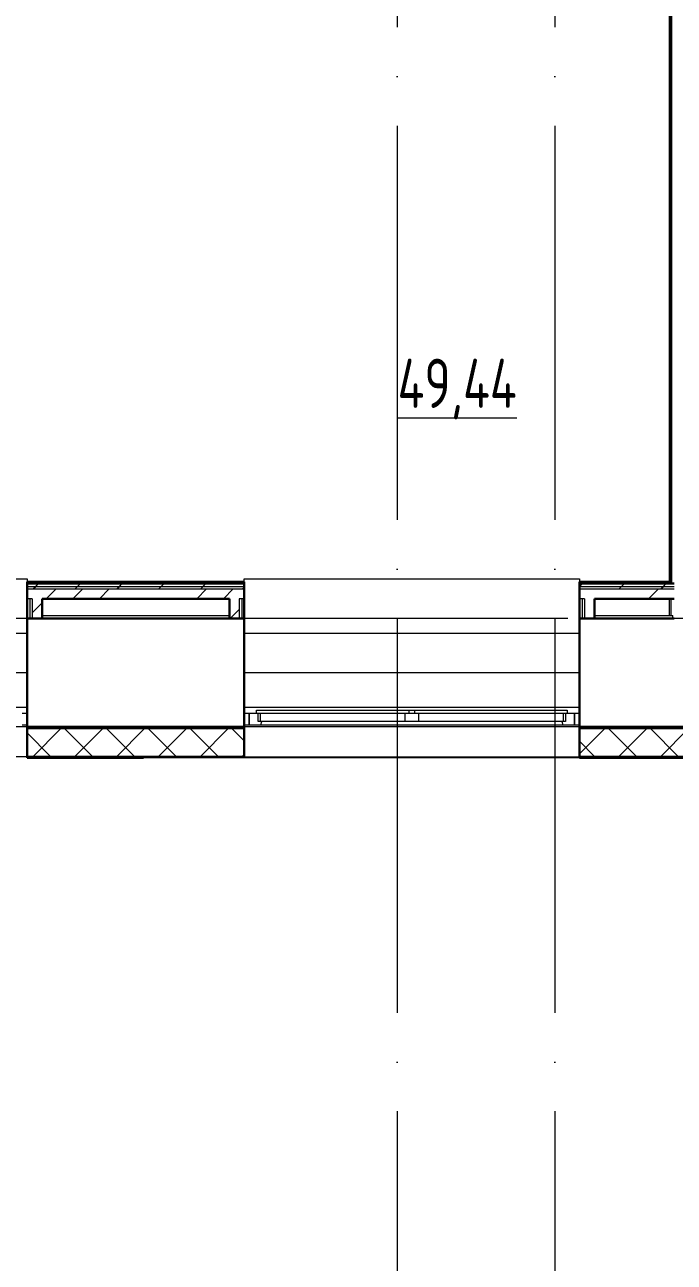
# Model space of a CAD drawing. Header units: millimetres. Extents: x -325553 to 627452, y -28539 to 738858.
# Drawn here: x -42603 to -39310, y 146848 to 153126 of the extents above; entities that cross this region are included whole.
import ezdxf

# ---------------------------------------------------------------- set-up
doc = ezdxf.new("R2010")
doc.units = ezdxf.units.MM
doc.linetypes.add('ADSK_Линия сетки', pattern=[25, 20, -2.5, 0, -2.5])
doc.layers.add('000_доп.МДУ', color=7, linetype='Continuous')
for name, color, linetype, lineweight in [('_ Окна', 7, 'Continuous', 9), ('Марки помещений', 252, 'Continuous', 20), ('Ограждение', 252, 'Continuous', 9), ('Окна', 252, 'Continuous', 9), ('Оси', 252, 'Continuous', 9), ('Стены внутренние', 7, 'Continuous', 18), ('Стены наружные', 7, 'Continuous', 18), ('Стены штриховка', 7, 'Continuous', 9)]:
    doc.layers.add(name, color=color, linetype=linetype, lineweight=lineweight)
doc.styles.add('GOST Common_3', font='', dxfattribs={"height": 3.5})
doc.styles.get('GOST Common_3').set_extended_font_data('GOST 2.304 type A')

# ---------------------------------------------------------------- blocks, each defined once
blk = doc.blocks.new('1 этаж')
at = {"layer": 'Стены наружные', "lineweight": 9, "true_color": 0x636466}
h = blk.add_hatch(dxfattribs=at)
h.set_pattern_fill('FP_41', color=251, style=0, pattern_type=2)
h.set_pattern_definition([(180, (-32119.82, 96), (-1e-14, -100), [])])
h.paths.add_polyline_path([(-66005.8, -20703.7), (-64730.8, -20703.7), (-64730.8, -20693.7), (-66005.8, -20693.7)])
h.paths.add_polyline_path([(2117.4, -20703.7), (2694.2, -20703.7), (2694.2, -20693.7), (1409.2, -20693.7), (1409.2, -20703.7)])
h.paths.add_polyline_path([(-63030.8, -20703.7), (-61880.8, -20703.7), (-61880.8, -20693.7), (-63030.8, -20693.7)])
h.paths.add_polyline_path([(-752.8, -20703.7), (-290.8, -20703.7), (-290.8, -20693.7), (-1390.8, -20693.7), (-1390.8, -20703.7)])
h.paths.add_polyline_path([(-60180.8, -20703.7), (-59050.8, -20703.7), (-59050.8, -20693.7), (-60180.8, -20693.7)])
h.paths.add_polyline_path([(-3623, -20703.7), (-3090.8, -20703.7), (-3090.8, -20693.7), (-4165.8, -20693.7), (-4165.8, -20703.7)])
h.paths.add_polyline_path([(-57350.8, -20703.7), (-56240.8, -20703.7), (-56240.8, -20693.7), (-57350.8, -20693.7)])
h.paths.add_polyline_path([(-5865.8, -20703.7), (-5865.8, -20693.7), (-6960.8, -20693.7), (-6960.8, -20703.7), (-6493.2, -20703.7)])
h.paths.add_polyline_path([(-54540.8, -20703.7), (-53450.8, -20703.7), (-53450.8, -20693.7), (-54540.8, -20693.7)])
h.paths.add_polyline_path([(-8660.8, -20703.7), (-8660.8, -20693.7), (-9765.8, -20693.7), (-9765.8, -20703.7), (-9363.4, -20703.7)])
h.paths.add_polyline_path([(-51750.8, -20703.7), (-50620.8, -20703.7), (-50620.8, -20693.7), (-51750.8, -20693.7)])
h.paths.add_polyline_path([(-11516, -20703.7), (-11465.8, -20703.7), (-11465.8, -20693.7), (-12545.8, -20693.7), (-12545.8, -20703.7), (-12233.6, -20703.7)])
h.paths.add_polyline_path([(-48920.8, -20703.7), (-47800.8, -20703.7), (-47800.8, -20693.7), (-48920.8, -20693.7)])
h.paths.add_polyline_path([(-14245.8, -20703.7), (-14245.8, -20693.7), (-15320.8, -20693.7), (-15320.8, -20703.7), (-14386.2, -20703.7)])
h.paths.add_polyline_path([(-46100.8, -20703.7), (-45030.8, -20703.7), (-45030.8, -20693.7), (-46100.8, -20693.7)])
h.paths.add_polyline_path([(-17256.4, -20703.7), (-17020.8, -20703.7), (-17020.8, -20693.7), (-18120.8, -20693.7), (-18120.8, -20703.7), (-17974, -20703.7)])
h.paths.add_polyline_path([(-43330.8, -20703.7), (-42230.8, -20703.7), (-42230.8, -20693.7), (-43330.8, -20693.7)])
h.paths.add_polyline_path([(-19820.8, -20703.7), (-19820.8, -20693.7), (-20920.8, -20693.7), (-20920.8, -20703.7), (-20126.6, -20703.7)])
h.paths.add_polyline_path([(-40530.8, -20703.7), (-39400.8, -20703.7), (-39400.8, -20693.7), (-40530.8, -20693.7)])
h.paths.add_polyline_path([(-22620.8, -20703.7), (-22620.8, -20693.7), (-23700.8, -20693.7), (-23700.8, -20703.7), (-22996.8, -20703.7)])
h.paths.add_polyline_path([(-25867, -20703.7), (-25400.8, -20703.7), (-25400.8, -20693.7), (-26500.8, -20693.7), (-26500.8, -20703.7), (-26498.8, -20703.7)])
h.paths.add_polyline_path([(-37700.8, -20703.7), (-36590.8, -20703.7), (-36590.8, -20693.7), (-37700.8, -20693.7)])
h.paths.add_polyline_path([(-28202.8, -20703.7), (-28200.8, -20703.7), (-28200.8, -20693.7), (-29240.8, -20693.7), (-29239.8, -20703.7), (-28378.4, -20703.7)])
h.paths.add_polyline_path([(-34890.8, -20703.7), (-33780.8, -20703.7), (-33780.8, -20693.7), (-34890.8, -20693.7)])
h.paths.add_polyline_path([(-30940.8, -20703.7), (-30940.8, -20693.7), (-32080.8, -20693.7), (-32079.8, -20703.7), (-31090.8, -20703.7)])
at = {"layer": '_ Окна', "color": 251, "true_color": 0x636466}
for p, q in [((-43330.8, -20625.7), (-43355.8, -20625.7)), ((-42205.8, -20625.7), (-42230.8, -20625.7)), ((-42205.8, -20683.7), (-42205.8, -20625.7)), ((-40530.8, -20625.7), (-40555.8, -20625.7)), ((-40555.8, -20625.7), (-40555.8, -20683.7)), ((-43355.8, -20683.7), (-43330.8, -20683.7)), ((-42230.8, -20683.7), (-42205.8, -20683.7)), ((-40555.8, -20683.7), (-40530.8, -20683.7))]:
    blk.add_line(p, q, dxfattribs=at)
at = {"layer": '_ Окна', "color": 251, "lineweight": 18, "true_color": 0x636466}
for p, q in [((-42167.8, -20625.7), (-42205.8, -20625.7)), ((-42205.8, -20625.7), (-42205.8, -20683.7)), ((-42159.8, -20666.7), (-42159.8, -20625.7)), ((-40601.8, -20625.7), (-40601.8, -20666.7)), ((-40555.8, -20625.7), (-40593.8, -20625.7)), ((-40555.8, -20683.7), (-40555.8, -20625.7)), ((-42205.8, -20683.7), (-42146.4, -20683.7)), ((-42147.8, -20666.7), (-42159.8, -20666.7)), ((-42146.4, -20683.7), (-42141.8, -20666.7)), ((-40619.8, -20666.7), (-40615.2, -20683.7)), ((-40615.2, -20683.7), (-40555.8, -20683.7)), ((-40601.8, -20666.7), (-40613.8, -20666.7))]:
    blk.add_line(p, q, dxfattribs=at)
at = {"layer": 'Ограждение', "color": 251, "true_color": 0x636466}
for p, q in [((-40075.8, -15478.7), (-40075.8, -19958.8)), ((-45030.8, -19943.7), (-43330.8, -19943.7)), ((-43330.8, -19943.7), (-43330.8, -19958.7)), ((-42230.8, -19958.7), (-42230.8, -19943.7)), ((-42230.8, -19943.7), (-40530.8, -19943.7)), ((-40530.8, -19943.7), (-40530.8, -19958.7)), ((-40075.8, -20043.7), (-40075.8, -20128.7)), ((-40065.8, -20128.7), (-40065.8, -20043.7)), ((-45030.8, -20218.7), (-43330.8, -20218.7)), ((-42230.8, -20218.7), (-40530.8, -20218.7)), ((-45030.8, -20418.7), (-43330.8, -20418.7)), ((-42230.8, -20418.7), (-40530.8, -20418.7)), ((-45030.8, -20593.7), (-43330.8, -20593.7)), ((-42230.8, -20593.7), (-40530.8, -20593.7))]:
    blk.add_line(p, q, dxfattribs=at)
at = {"layer": 'Окна', "color": 251, "true_color": 0x636466}
for p, q in [((-42167.8, -20608.7), (-41395.8, -20608.7)), ((-42167.8, -20625.7), (-42167.8, -20608.7)), ((-41395.8, -20625.7), (-42167.8, -20625.7)), ((-42147.8, -20666.7), (-42147.8, -20625.7)), ((-41415.8, -20625.7), (-41415.8, -20666.7)), ((-41395.8, -20608.7), (-41365.8, -20608.7)), ((-41395.8, -20608.7), (-41395.8, -20625.7)), ((-41365.8, -20625.7), (-41395.8, -20625.7)), ((-41365.8, -20608.7), (-40593.8, -20608.7)), ((-41365.8, -20625.7), (-41365.8, -20608.7)), ((-40593.8, -20625.7), (-41365.8, -20625.7)), ((-41345.8, -20666.7), (-41345.8, -20625.7)), ((-40613.8, -20625.7), (-40613.8, -20666.7)), ((-40593.8, -20608.7), (-40593.8, -20625.7)), ((-41415.8, -20666.7), (-42147.8, -20666.7)), ((-42146.4, -20683.7), (-40615.2, -20683.7)), ((-41345.8, -20666.7), (-41415.8, -20666.7)), ((-40613.8, -20666.7), (-41345.8, -20666.7))]:
    blk.add_line(p, q, dxfattribs=at)
at = {"layer": 'Оси', "color": 251, "linetype": 'ADSK_Линия сетки', "ltscale": 100, "true_color": 0x636466}
for p, q in [((-41455.8, -2643.7), (-41455.8, -33769.9)), ((-40655.8, -2643.7), (-40655.8, -33769.9)), ((4411.5, -20143.7), (-72528.1, -20143.7))]:
    blk.add_line(p, q, dxfattribs=at)
at = {"layer": 'Стены внутренние', "color": 251, "lineweight": 30, "true_color": 0x636466}
for p, q in [((-43330.8, -20143.7), (-43330.8, -20693.7)), ((-42305.8, -20143.7), (-43255.8, -20143.7)), ((-42230.8, -20693.7), (-42230.8, -20143.7)), ((-40530.8, -20143.7), (-40530.8, -20693.7)), ((-40050.8, -20143.7), (-40455.8, -20143.7)), ((-43330.8, -20693.7), (-42230.8, -20693.7)), ((-43330.8, -20703.7), (-43330.8, -20845.7)), ((-42230.8, -20845.7), (-42230.8, -20703.7)), ((-40530.8, -20693.7), (-39400.8, -20693.7)), ((-40530.8, -20703.7), (-40530.8, -20845.7)), ((-43330.8, -20845.7), (-42230.8, -20845.7)), ((-40530.8, -20845.7), (-39400.8, -20845.7))]:
    blk.add_line(p, q, dxfattribs=at)
at = {"layer": 'Стены внутренние', "color": 251, "true_color": 0x636466}
for p, q in [((-43330.8, -20693.7), (-45030.8, -20693.7)), ((-40530.8, -20693.7), (-42230.8, -20693.7)), ((-43330.8, -20845.7), (-45030.8, -20845.7))]:
    blk.add_line(p, q, dxfattribs=at)
at = {"layer": 'Стены внутренние', "color": 251, "linetype": 'Continuous', "lineweight": 9, "true_color": 0x636466}
for p, q in [((-43301.5, -20843.7), (-43161.5, -20703.7)), ((-42999.9, -20843.7), (-43139.9, -20703.7)), ((-43089.3, -20843.7), (-42949.3, -20703.7)), ((-42787.8, -20843.7), (-42927.8, -20703.7)), ((-42877.2, -20843.7), (-42737.2, -20703.7)), ((-42575.6, -20843.7), (-42715.6, -20703.7)), ((-42665.1, -20843.7), (-42525.1, -20703.7)), ((-42363.5, -20843.7), (-42503.5, -20703.7)), ((-42453, -20843.7), (-42313, -20703.7)), ((-42230.8, -20764.3), (-42291.4, -20703.7)), ((-40528.8, -20828.8), (-40403.8, -20703.7)), ((-40242.2, -20843.7), (-40382.2, -20703.7)), ((-40331.6, -20843.7), (-40191.6, -20703.7)), ((-40030.1, -20843.7), (-40170.1, -20703.7)), ((-40119.5, -20843.7), (-39979.5, -20703.7)), ((-43212, -20843.7), (-43330.8, -20725)), ((-40454.3, -20843.7), (-40530.8, -20767.2)), ((-43214.3, -20843.7), (-43215.4, -20845.7)), ((-42372.4, -20845.7), (-42373.5, -20843.7)), ((-42240.8, -20843.7), (-42232.8, -20835.7)), ((-40530.8, -20833.6), (-40528.8, -20833.6)), ((-40495.3, -20845.7), (-40496.4, -20843.7))]:
    blk.add_line(p, q, dxfattribs=at)
at = {"layer": 'Стены наружные', "color": 251, "lineweight": 30, "true_color": 0x636466}
for p, q in [((-40070.8, -15203.7), (-40070.8, -19958.7)), ((-40065.8, -15203.7), (-40065.8, -19963.7)), ((-43330.8, -19958.7), (-43330.8, -20143.7)), ((-42230.8, -19958.7), (-43330.8, -19958.7)), ((-42230.8, -20143.7), (-42230.8, -19958.7)), ((-40530.8, -19958.7), (-40530.8, -20143.7)), ((-40070.8, -19958.7), (-40530.8, -19958.7)), ((-43255.8, -20043.7), (-42305.8, -20043.7)), ((-43255.8, -20143.7), (-43255.8, -20043.7)), ((-42305.8, -20043.7), (-42305.8, -20143.7)), ((-40455.8, -20043.7), (-40050.8, -20043.7)), ((-40455.8, -20143.7), (-40455.8, -20043.7)), ((-43330.8, -20143.7), (-43255.8, -20143.7)), ((-42305.8, -20143.7), (-42230.8, -20143.7)), ((-40530.8, -20143.7), (-40455.8, -20143.7)), ((-42230.8, -20693.7), (-43330.8, -20693.7)), ((-43330.8, -20693.7), (-43330.8, -20703.7)), ((-42230.8, -20703.7), (-42230.8, -20693.7)), ((-39400.8, -20693.7), (-40530.8, -20693.7)), ((-40530.8, -20693.7), (-40530.8, -20703.7)), ((-43330.8, -20845.7), (-43330.8, -20850.7)), ((-43330.8, -20850.7), (-42740.8, -20850.7)), ((-42740.8, -20850.7), (-42740.8, -20845.7)), ((-40530.8, -20845.7), (-40530.8, -20850.7)), ((-40530.8, -20850.7), (-39965.8, -20850.7))]:
    blk.add_line(p, q, dxfattribs=at)
at = {"layer": 'Стены наружные', "color": 251, "linetype": 'Continuous', "lineweight": 9, "true_color": 0x636466}
for p, q in [((-40070.8, -17188.8), (-40065.8, -17183.8)), ((-40070.8, -17259.5), (-40065.8, -17254.5)), ((-40070.8, -17330.2), (-40065.8, -17325.2)), ((-40070.8, -17400.9), (-40065.8, -17395.9)), ((-40070.8, -17471.6), (-40065.8, -17466.6)), ((-40070.8, -17542.3), (-40065.8, -17537.3)), ((-40070.8, -17613.1), (-40065.8, -17608.1)), ((-40070.8, -17683.8), (-40065.8, -17678.8)), ((-40070.8, -17754.5), (-40065.8, -17749.5)), ((-40070.8, -17825.2), (-40065.8, -17820.2)), ((-40070.8, -17895.9), (-40065.8, -17890.9)), ((-40070.8, -17966.6), (-40065.8, -17961.6)), ((-40070.8, -18037.3), (-40065.8, -18032.3)), ((-40070.8, -18108), (-40065.8, -18103)), ((-40070.8, -18178.7), (-40065.8, -18173.7)), ((-40070.8, -18249.4), (-40065.8, -18244.4)), ((-40070.8, -18320.2), (-40065.8, -18315.2)), ((-40070.8, -18390.9), (-40065.8, -18385.9)), ((-40070.8, -18461.6), (-40065.8, -18456.6)), ((-40070.8, -18532.3), (-40065.8, -18527.3)), ((-40070.8, -18603), (-40065.8, -18598)), ((-40070.8, -18673.7), (-40065.8, -18668.7)), ((-40070.8, -18744.4), (-40065.8, -18739.4)), ((-40070.8, -18815.1), (-40065.8, -18810.1)), ((-40070.8, -18885.8), (-40065.8, -18880.8)), ((-40070.8, -18956.6), (-40065.8, -18951.6)), ((-40070.8, -19027.3), (-40065.8, -19022.3)), ((-40070.8, -19098), (-40065.8, -19093)), ((-40070.8, -19168.7), (-40065.8, -19163.7)), ((-40070.8, -19239.4), (-40065.8, -19234.4)), ((-40070.8, -19310.1), (-40065.8, -19305.1)), ((-40070.8, -19380.8), (-40065.8, -19375.8)), ((-40070.8, -19451.5), (-40065.8, -19446.5)), ((-40070.8, -19522.2), (-40065.8, -19517.2)), ((-40070.8, -19592.9), (-40065.8, -19587.9)), ((-40070.8, -19663.7), (-40065.8, -19658.7)), ((-40070.8, -19734.4), (-40065.8, -19729.4)), ((-40070.8, -19805.1), (-40065.8, -19800.1)), ((-40070.8, -19875.8), (-40065.8, -19870.8)), ((-43275, -19968.7), (-43270, -19963.7)), ((-43270, -19963.7), (-43265, -19958.7)), ((-43199.3, -19963.7), (-43194.3, -19958.7)), ((-43128.6, -19963.7), (-43123.6, -19958.7)), ((-43057.9, -19963.7), (-43052.9, -19958.7)), ((-42987.2, -19963.7), (-42982.2, -19958.7)), ((-42916.5, -19963.7), (-42911.5, -19958.7)), ((-42850.7, -19968.7), (-42845.7, -19963.7)), ((-42845.7, -19963.7), (-42840.7, -19958.7)), ((-42775, -19963.7), (-42770, -19958.7)), ((-42704.3, -19963.7), (-42699.3, -19958.7)), ((-42633.6, -19963.7), (-42628.6, -19958.7)), ((-42562.9, -19963.7), (-42557.9, -19958.7)), ((-42492.2, -19963.7), (-42487.2, -19958.7)), ((-42426.5, -19968.7), (-42421.5, -19963.7)), ((-42421.5, -19963.7), (-42416.5, -19958.7)), ((-42350.8, -19963.7), (-42345.8, -19958.7)), ((-42280.1, -19963.7), (-42275.1, -19958.7)), ((-40512.3, -19963.7), (-40507.3, -19958.7)), ((-40441.6, -19963.7), (-40436.6, -19958.7)), ((-40370.9, -19963.7), (-40365.9, -19958.7)), ((-40305.2, -19968.7), (-40300.2, -19963.7)), ((-40300.2, -19963.7), (-40295.2, -19958.7)), ((-40229.5, -19963.7), (-40224.5, -19958.7)), ((-40158.7, -19963.7), (-40153.7, -19958.7)), ((-40088, -19963.7), (-40083, -19958.7)), ((-40070.8, -19946.5), (-40065.8, -19941.5)), ((-43300, -19993.7), (-43287.5, -19981.2)), ((-43287.5, -19981.2), (-43275, -19968.7)), ((-43234.6, -20043.7), (-43184.6, -19993.7)), ((-43099.7, -20043.7), (-43049.7, -19993.7)), ((-43087.9, -19993.7), (-43075.4, -19981.2)), ((-43075.4, -19981.2), (-43062.9, -19968.7)), ((-42964.8, -20043.7), (-42914.8, -19993.7)), ((-42875.7, -19993.7), (-42863.2, -19981.2)), ((-42863.2, -19981.2), (-42850.7, -19968.7)), ((-42663.6, -19993.7), (-42651.1, -19981.2)), ((-42651.1, -19981.2), (-42638.6, -19968.7)), ((-42471.3, -20043.7), (-42421.3, -19993.7)), ((-42451.5, -19993.7), (-42439, -19981.2)), ((-42439, -19981.2), (-42426.5, -19968.7)), ((-42336.4, -20043.7), (-42286.4, -19993.7)), ((-42239.3, -19993.7), (-42230.8, -19985.2)), ((-40530.8, -19982.2), (-40529.8, -19981.2)), ((-40529.8, -19981.2), (-40517.3, -19968.7)), ((-40330.2, -19993.7), (-40317.7, -19981.2)), ((-40317.7, -19981.2), (-40305.2, -19968.7)), ((-40181.3, -20043.7), (-40131.3, -19993.7)), ((-40118, -19993.7), (-40105.5, -19981.2)), ((-40105.5, -19981.2), (-40093, -19968.7)), ((-43305.8, -20114.9), (-43255.8, -20064.9)), ((-42301.4, -20143.7), (-42255.8, -20098.1)), ((-43215.4, -20845.7), (-43218.3, -20850.6)), ((-40493.7, -20848.4), (-40495.3, -20845.7))]:
    blk.add_line(p, q, dxfattribs=at)
at = {"layer": 'Стены наружные', "color": 251, "true_color": 0x636466}
for p, q in [((-43255.8, -20128.7), (-42305.8, -20128.7)), ((-40455.8, -20128.7), (-40058.3, -20128.7)), ((-40058.3, -20143.7), (-40058.3, -20128.7)), ((-40530.8, -20850.7), (-42740.8, -20850.7)), ((-42230.8, -20845.7), (-40530.8, -20845.7)), ((-42230.8, -20845.7), (-42230.8, -20850.7))]:
    blk.add_line(p, q, dxfattribs=at)
at = {"layer": 'Стены штриховка', "color": 251, "true_color": 0x636466}
for p, q in [((-42230.8, -19963.7), (-43330.8, -19963.7)), ((-40530.8, -19963.7), (-40050.8, -19963.7)), ((-43330.8, -19968.7), (-42230.8, -19968.7)), ((-43330.8, -19981.2), (-42230.8, -19981.2)), ((-43330.8, -19993.7), (-42230.8, -19993.7)), ((-40530.8, -19968.7), (-40050.8, -19968.7)), ((-40530.8, -19981.2), (-40050.8, -19981.2)), ((-40530.8, -19993.7), (-40050.8, -19993.7)), ((-43305.8, -20043.7), (-43330.8, -20043.7)), ((-43318.3, -20043.7), (-43318.3, -20143.7)), ((-43305.8, -20043.7), (-43305.8, -20143.7)), ((-42230.8, -20043.7), (-42255.8, -20043.7)), ((-42255.8, -20043.7), (-42255.8, -20143.7)), ((-42243.3, -20043.7), (-42243.3, -20143.7)), ((-40505.8, -20043.7), (-40530.8, -20043.7)), ((-40518.3, -20043.7), (-40518.3, -20143.7)), ((-40505.8, -20043.7), (-40505.8, -20143.7)), ((-42230.8, -20703.7), (-43330.8, -20703.7)), ((-39400.8, -20703.7), (-40530.8, -20703.7)), ((-43328.8, -20769.7), (-43330.8, -20769.7)), ((-43328.8, -20769.7), (-43328.8, -20843.7)), ((-42230.8, -20769.7), (-42232.8, -20769.7)), ((-42232.8, -20843.7), (-42232.8, -20769.7)), ((-40528.8, -20769.7), (-40530.8, -20769.7)), ((-40528.8, -20769.7), (-40528.8, -20843.7)), ((-43328.8, -20843.7), (-42232.8, -20843.7)), ((-40528.8, -20843.7), (-39402.8, -20843.7))]:
    blk.add_line(p, q, dxfattribs=at)
at = {"layer": 'Марки помещений', "color": 251, "true_color": 0x636466, "style": 'GOST Common_3', "width": 0.9}
blk.add_text('%%U49,44', height=250, dxfattribs=at).set_placement((-41453.4, -19076.1))

msp = doc.modelspace()

# ---------------------------------------------------------------- block references
at = {"layer": '000_доп.МДУ', "color": 7, "lineweight": 0}
msp.add_blockref('1 этаж', (740.6, 170258), dxfattribs=at)

doc.saveas('drawing.dxf')
